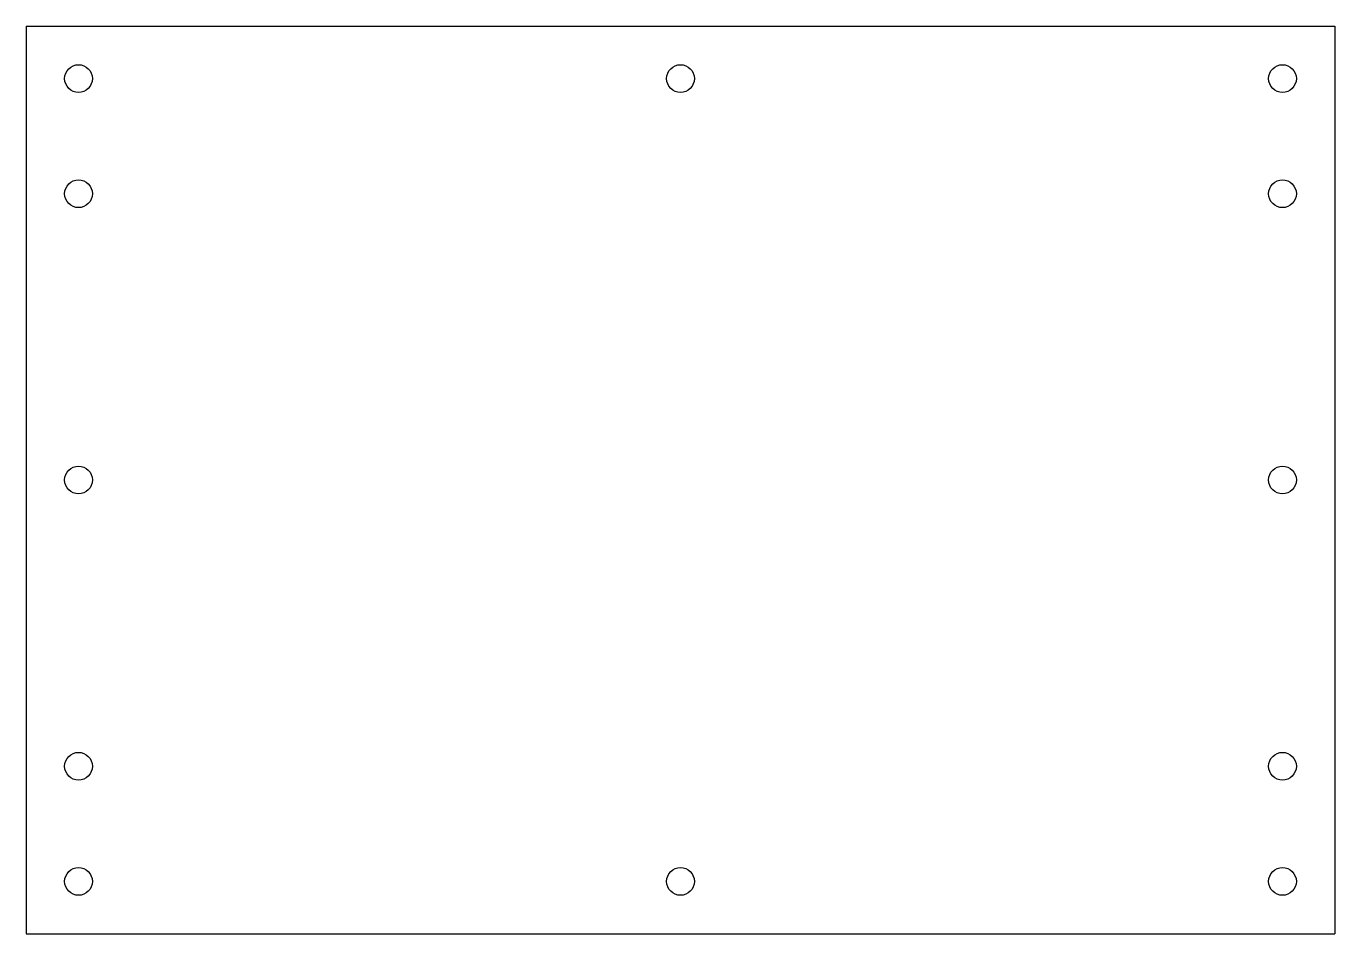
# Model space of a CAD drawing. Extents: x -125 to 125, y -87 to 87.
import ezdxf

# ---------------------------------------------------------------- set-up
doc = ezdxf.new("R2010")
doc.units = 0
doc.layers.get('0').update_dxf_attribs({"linetype": 'continuous'})

# ---------------------------------------------------------------- blocks, each defined once
blk = doc.blocks.new('_X_ICL')
at = {"color": 0}
for p, q in [((-125, 86.65), (-125, -86.65)), ((-125, 86.65), (125, 86.65)), ((125, 86.65), (125, -86.65)), ((-125, -86.65), (125, -86.65))]:
    blk.add_line(p, q, dxfattribs=at)
for centre in [(-115, 76.65), (0, 76.65), (115, 76.65), (-115, 54.65), (115, 54.65), (-115, 0), (115, 0), (-115, -54.65), (115, -54.65), (-115, -76.65), (0, -76.65), (115, -76.65)]:
    blk.add_circle(centre, 2.65, dxfattribs=at)

msp = doc.modelspace()

# ---------------------------------------------------------------- block references
at = {"color": 0}
msp.add_blockref('_X_ICL', (0, 0), dxfattribs=at)

doc.saveas('drawing.dxf')
